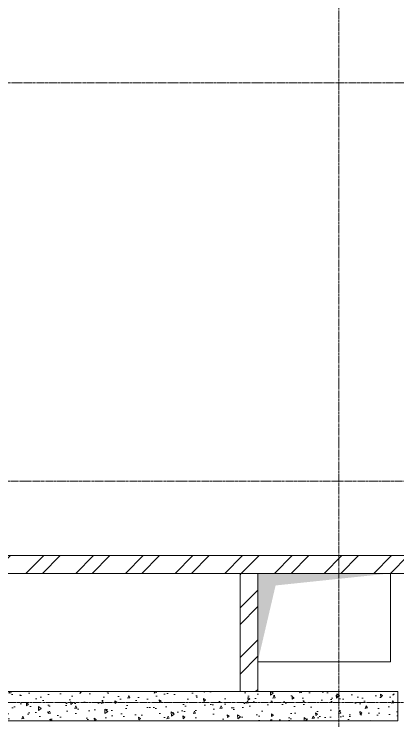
# Model space of a CAD drawing. Header units: millimetres. Extents: x -231292 to 573618, y -153144 to 564035.
# Drawn here: x 100728 to 103329, y 434777 to 439568 of the extents above; entities that cross this region are included whole.
import ezdxf

# ---------------------------------------------------------------- set-up
doc = ezdxf.new("R2010")
doc.units = ezdxf.units.MM
doc.linetypes.add('CENTER2', pattern=[28.575, 19.05, -3.175, 3.175, -3.175])
doc.layers.get('0').update_dxf_attribs({"color": 250})
for name, color, linetype, lineweight in [('АР_Стены кирпич', 250, 'Continuous', 20), ('АР_Стены ПЕНОблок', 250, 'Continuous', 20), ('АР_Штриховка', 250, 'Continuous', 0), ('ОВ_Шахты_блок 4.1', 250, 'Continuous', 5), ('РД_Оси_100', 250, 'Continuous', 0)]:
    doc.layers.add(name, color=color, linetype=linetype, lineweight=lineweight)

# ---------------------------------------------------------------- blocks, each defined once
blk = doc.blocks.new('otv')
at = {"linetype": 'Continuous'}
blk.add_lwpolyline([(0, -1), (0, 0), (1, 0), (1, -1)], close=True, dxfattribs=at)
blk.add_solid([(0, -1), (0, 0), (0.1346, -0.1366), (1, 0)], dxfattribs=at)
blk = doc.blocks.new('СОШ_2200_АР_ОСИ_М100_28.05.24')
at = {"layer": 'РД_Оси_100', "linetype": 'CENTER2'}
blk.add_line((-5954.958, 72900), (95715.503, 72900), dxfattribs=at)
for points in [[(52500, 139938.679), (52500, -5755), (52358.276, -6155)], [(119910, 70200), (-5954.958, 70200)], [(95715.503, 68700), (-5454.958, 68700), (-5954.958, 68850)]]:
    blk.add_lwpolyline(points, dxfattribs=at)

msp = doc.modelspace()

# ---------------------------------------------------------------- hatches: boundary and pattern name
at = {"layer": 'АР_Штриховка', "linetype": 'Continuous', "lineweight": 0}
h = msp.add_hatch(dxfattribs=at)
h.set_pattern_fill('ANSI32', color=256, scale=25, angle=-360, style=0)
h.set_pattern_definition([(45, (50428.77, 366201.75), (-168.3798, 168.3798), []), (45, (50541.02, 366201.75), (-168.3798, 168.3798), [])])
h.paths.add_polyline_path([(98838.76, 435896.753), (98958.76, 435776.753), (100468.768, 435776.753), (100508.768, 435806.753), (100468.768, 435896.753)], flags=0)
h.paths.add_polyline_path([(100468.768, 435896.753), (100508.768, 435806.753), (100588.768, 435776.753), (104028.768, 435776.753), (104028.768, 435896.753)], flags=0)
h = msp.add_hatch(dxfattribs=at)
h.set_pattern_fill('ANSI32', color=256, scale=25, angle=-360, style=0)
h.set_pattern_definition([(45, (50428.77, 366201.75), (-168.3798, 168.3798), []), (45, (50541.02, 366201.75), (-168.3798, 168.3798), [])])
h.paths.add_polyline_path([(102378.929, 435776.74), (102258.929, 435776.74), (102258.929, 434974.956), (102378.929, 434974.956)], flags=0)
h = msp.add_hatch(dxfattribs=at)
h.set_pattern_fill('AR-CONC', color=256, angle=45, style=0)
h.set_pattern_definition([(95, (50428.77, 366201.75), (140.09465, 117.55338), [19.05, -209.55]), (40, (50428.77, 366201.75), (-160.01845, 110.17673), [15.24, -167.6406]), (145.45144, (50440.44, 366211.55), (-19.9238, 227.7301), [16.19, -178.09024]), (91.1842, (50392.85, 366237.67), (221.41024, 161.9534), [28.575, -314.325]), (141.63556, (50411.3, 366251.17), (-7.0866, 342.8268), [24.285, -267.1356]), (36.18415, (50392.85, 366237.67), (-7.0866, 342.8268), [22.86, -251.4597]), (66, (50419.79, 366246.65), (179.51998, 34.89515), [19.05, -209.55]), (11, (50419.79, 366246.65), (-86.53993, 173.9412), [15.24, -167.64]), (116.45145, (50434.75, 366249.56), (92.98005, 208.83634), [16.19, -178.08994]), (82.5, (50428.77, 366201.75), (-57.60547, 61.973414), [0, -165.608, 0, -170.18, 0, -168.275]), (52.5, (50428.77, 366201.75), (-23.58973, 118.087), [0, -97.028, 0, -161.798, 0, -64.135]), (12.5, (50388.716, 366161.7), (99.927863, 91.826196), [0, -63.5, 0, -198.12, 0, -262.89]), (2.5, (50370.76, 366143.74), (86.7639, 122.7224), [0, -82.55, 0, -131.572, 0, -186.69])])
h.paths.add_polyline_path([(100588.768, 434976.753), (100588.768, 434776.753), (103328.768, 434776.753), (103328.768, 434976.753)], flags=0)

# ---------------------------------------------------------------- linework, layer by layer
at = {"layer": 'АР_Стены кирпич', "linetype": 'Continuous', "lineweight": 20}
for p, q in [((98838.76, 435896.752), (104028.768, 435896.752)), ((100588.768, 435776.752), (104028.768, 435776.752)), ((102378.929, 435776.74), (102258.929, 435776.74)), ((102258.929, 435776.74), (102258.929, 434974.956)), ((102378.929, 434974.956), (102378.929, 435776.74)), ((102258.929, 434974.956), (102378.929, 434974.956))]:
    msp.add_line(p, q, dxfattribs=at)
at = {"layer": 'АР_Стены ПЕНОблок', "linetype": 'Continuous', "lineweight": 20}
for p, q in [((103328.768, 434976.753), (100588.768, 434976.753)), ((103328.768, 434776.753), (103328.768, 434976.753)), ((100588.768, 434776.753), (103328.768, 434776.753))]:
    msp.add_line(p, q, dxfattribs=at)

# ---------------------------------------------------------------- block references
at = {"layer": 'ОВ_Шахты_блок 4.1', "xscale": 900, "yscale": 600}
msp.add_blockref('otv', (102378.929, 435776.74), dxfattribs=at)
at = {"layer": 'РД_Оси_100'}
msp.add_blockref('СОШ_2200_АР_ОСИ_М100_28.05.24', (50428.768, 366201.753), dxfattribs=at)

doc.saveas('drawing.dxf')
